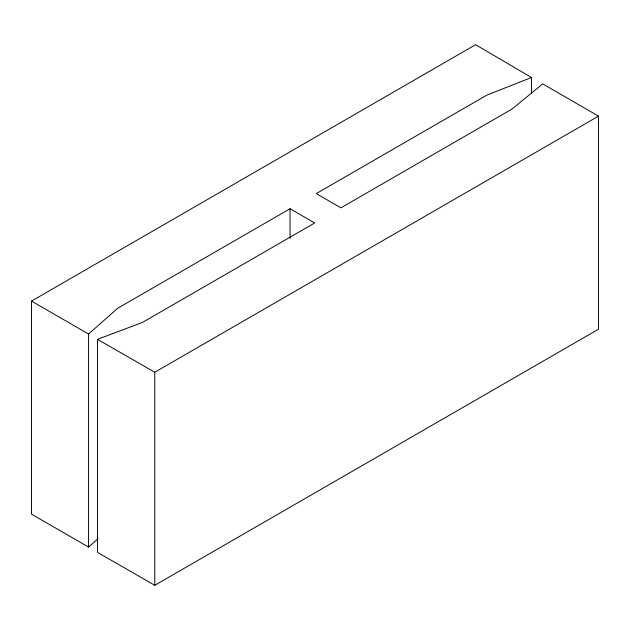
<?xml version="1.0" encoding="UTF-8"?>
<svg xmlns="http://www.w3.org/2000/svg" width="630" height="630" viewBox="0 0 630 630"><rect width="100%" height="100%" fill="white"/><g stroke="black" fill="none" stroke-linecap="round" stroke-linejoin="round"><path stroke-width="0.94" d="M531.523 77.506L475.587 44.698L31.5 301.085L31.5 514.135L88.562 547.076L88.562 334.026L117.786 308.204L290.052 208.743L314.701 222.981L142.443 322.434L97.5 339.334L97.5 552.392L154.767 585.302L598.5 329.199L598.5 116.14L542.737 83.9L511.757 109.21L340.932 207.837L316.276 193.607L486.848 95.13L531.523 77.506L531.523 93.209M88.562 547.076L98.059 538.689M97.5 339.334L154.767 372.251L598.5 116.14M31.5 301.085L88.562 334.026M290.052 208.743L290.052 238.203M154.767 372.251L154.767 585.302"/></g></svg>
